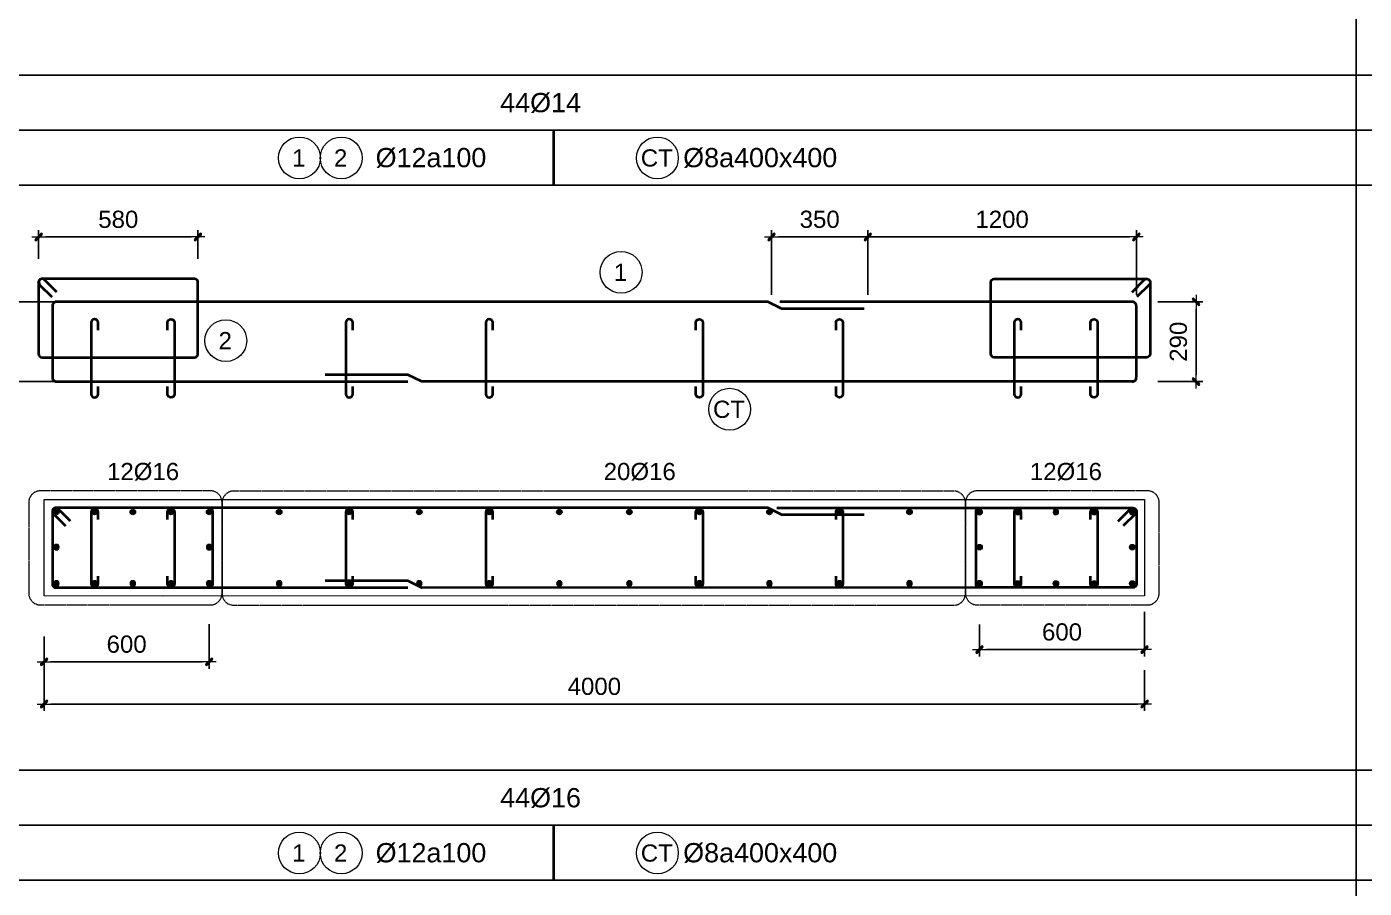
# Model space of a CAD drawing. Header units: millimetres. Extents: x -146909 to 4830753, y -683702 to -336947.
# Drawn here: x 4751548 to 4756409, y -441240 to -438107 of the extents above; entities that cross this region are included whole.
import ezdxf
from ezdxf.enums import TextEntityAlignment as Align

# ---------------------------------------------------------------- set-up
doc = ezdxf.new("R2010")
doc.units = ezdxf.units.MM
doc.header["$MEASUREMENT"] = 0
doc.linetypes.add('HIDDEN', pattern=[0.375, 0.25, -0.125])
doc.layers.get('0').update_dxf_attribs({"lineweight": 9})
doc.layers.get('Defpoints').update_dxf_attribs({"color": 10, "lineweight": 0})
for name, color, linetype, lineweight in [("'S_General_Cont_1 Thin", 1, 'Continuous', 18), ("'S_General_Text_3_Member name", 3, 'Continuous', 35), ('CDAI', 3, 'Continuous', 40), ('chunho.q', 1, 'Continuous', 13), ('CTHEP', 4, 'Continuous', 50), ('DBAO', 2, 'Continuous', 13), ('DMo', 9, 'HIDDEN', 9), ('KTH', 154, 'Continuous', 9), ('STICK', 1, 'Continuous', 9)]:
    doc.layers.add(name, color=color, linetype=linetype, lineweight=lineweight)
for name, color, linetype in [('DM', 1, 'Continuous'), ('TBL', 1, 'Continuous'), ('TX', 214, 'Continuous')]:
    doc.layers.add(name, color=color, linetype=linetype)
doc.styles.add('arial', font='arial.ttf', dxfattribs={"width": 0.85})
doc.styles.add('TTP-HelCon', font='arial.ttf')
doc.dimstyles.new('TTP-25', dxfattribs={"dimscale": 25, "dimtxt": 2.5, "dimasz": 1, "dimexe": 1, "dimexo": 1, "dimgap": 0.09, "dimtad": 0, "dimdec": 4, "dimrnd": 10, "dimzin": 9, "dimdsep": 46, "dimtxsty": 'TTP-HelCon', "dimblk": 'Stick', "dimcen": 0.09, "dimdle": 1.5, "dimclrd": 256, "dimclre": 256, "dimclrt": 1, "dimadec": 0, "dimazin": 0, "dimtfac": 1, "dimtdec": 4, "dimtmove": 0, "dimatfit": 3, "dimldrblk": 'ARCHTICK', "dimfxl": 1, "dimtvp": 1, "dimtolj": 1, "dimtzin": 0, "dimarcsym": 0})

# ---------------------------------------------------------------- blocks, each defined once
blk = doc.blocks.new('sign of slab')
at = {"layer": "'S_General_Cont_1 Thin"}
blk.add_circle((-10, 0), 475, dxfattribs=at)
at = {"layer": "'S_General_Text_3_Member name", "style": 'arial'}
blk.add_attdef('S', text='', height=250, dxfattribs=at).set_placement((-23, -1), align=Align.MIDDLE_CENTER)
blk = doc.blocks.new('Stick')
at = {"layer": 'STICK'}
h = blk.add_hatch(color=256, dxfattribs=at)
edge = h.paths.add_edge_path()
edge.add_line((0.3, 0.5), (-0.5, -0.3))
edge.add_arc((-0.4, -0.4), 0.141, 135, 315)
edge.add_line((-0.3, -0.5), (0.5, 0.3))
edge.add_arc((0.4, 0.4), 0.141, 315, 495)
blk.add_line((1, 0), (-1, 0), dxfattribs=at)
blk.add_lwpolyline([(0.3, 0.5), (-0.5, -0.3, 1), (-0.3, -0.5), (0.5, 0.3, 1), (0.3, 0.5, 1)], format="xyb", dxfattribs=at)
blk = doc.blocks.new('*D1557')
at = {"layer": 'Defpoints', "color": 0, "transparency": 16777216}
for p in [(4755633.3, -439107.4), (4755797.4, -439107.4), (4755633.3, -439397.4)]:
    blk.add_point(p, dxfattribs=at)
at = {"layer": 'KTH', "lineweight": -2, "transparency": 16777216}
for p, q in [((4755658.3, -439107.4), (4755822.4, -439107.4)), ((4755797.4, -439372.4), (4755797.4, -439132.4)), ((4755658.3, -439397.4), (4755822.4, -439397.4))]:
    blk.add_line(p, q, dxfattribs=at)
at = {"layer": 'KTH', "lineweight": -2, "transparency": 16777216, "xscale": 25, "yscale": 25, "zscale": 25}
for p, rotation in [((4755797.4, -439107.4), 90), ((4755797.4, -439397.4), 270)]:
    blk.add_blockref('Stick', p, dxfattribs=dict(at, rotation=rotation))
at = {"layer": 'KTH', "color": 1, "transparency": 16777216, "insert": (4755733.6, -439252.4), "char_height": 62.5, "attachment_point": 5, "rotation": 90, "style": 'TTP-HelCon'}
blk.add_mtext('\\A1;290', dxfattribs=at)
blk = doc.blocks.new('_ArchTick')
at = {"color": 0, "linetype": 'ByBlock', "const_width": 0.15}
blk.add_lwpolyline([(-0.5, -0.5), (0.5, 0.5)], dxfattribs=at)
blk = doc.blocks.new('*D1558')
at = {"layer": 'Defpoints', "color": 0, "transparency": 16777216}
for p in [(4751497.2, -439107.4), (4751680.7, -439107.4), (4751680.7, -439397.4)]:
    blk.add_point(p, dxfattribs=at)
at = {"layer": 'KTH', "lineweight": -2, "transparency": 16777216}
for p, q in [((4751655.7, -439107.4), (4751472.2, -439107.4)), ((4751497.2, -439372.4), (4751497.2, -439132.4)), ((4751655.7, -439397.4), (4751472.2, -439397.4))]:
    blk.add_line(p, q, dxfattribs=at)
at = {"layer": 'KTH', "lineweight": -2, "transparency": 16777216, "xscale": 25, "yscale": 25, "zscale": 25}
for p, rotation in [((4751497.2, -439107.4), 90), ((4751497.2, -439397.4), 270)]:
    blk.add_blockref('Stick', p, dxfattribs=dict(at, rotation=rotation))
at = {"layer": 'KTH', "color": 1, "transparency": 16777216, "insert": (4751433.4, -439252.4), "char_height": 62.5, "attachment_point": 5, "rotation": 90, "style": 'TTP-HelCon'}
blk.add_mtext('\\A1;290', dxfattribs=at)
blk = doc.blocks.new('*D1559')
at = {"layer": 'Defpoints', "color": 0, "transparency": 16777216}
for p in [(4752210.7, -440254.6), (4751610.7, -440299.6), (4751610.7, -440416.4)]:
    blk.add_point(p, dxfattribs=at)
at = {"layer": 'KTH', "lineweight": -2, "transparency": 16777216}
for p, q in [((4752210.7, -440279.6), (4752210.7, -440441.4)), ((4751610.7, -440324.6), (4751610.7, -440441.4)), ((4752185.7, -440416.4), (4751635.7, -440416.4))]:
    blk.add_line(p, q, dxfattribs=at)
at = {"layer": 'KTH', "lineweight": -2, "transparency": 16777216, "xscale": 25, "yscale": 25, "zscale": 25, "rotation": 180}
blk.add_blockref('Stick', (4751610.7, -440416.4), dxfattribs=at)
at = {"layer": 'KTH', "lineweight": -2, "transparency": 16777216, "xscale": 25, "yscale": 25, "zscale": 25}
blk.add_blockref('Stick', (4752210.7, -440416.4), dxfattribs=at)
at = {"layer": 'KTH', "color": 1, "transparency": 16777216, "insert": (4751910.7, -440352.6), "char_height": 62.5, "attachment_point": 5, "style": 'TTP-HelCon'}
blk.add_mtext('\\A1;600', dxfattribs=at)
blk = doc.blocks.new('*D1560')
at = {"layer": 'Defpoints', "color": 0, "transparency": 16777216}
for p in [(4751610.7, -440363.6), (4755610.7, -440422), (4755610.7, -440569.9)]:
    blk.add_point(p, dxfattribs=at)
at = {"layer": 'KTH', "lineweight": -2, "transparency": 16777216}
for p, q in [((4751610.7, -440388.6), (4751610.7, -440594.9)), ((4755610.7, -440447), (4755610.7, -440594.9)), ((4751635.7, -440569.9), (4755585.7, -440569.9))]:
    blk.add_line(p, q, dxfattribs=at)
at = {"layer": 'KTH', "lineweight": -2, "transparency": 16777216, "xscale": 25, "yscale": 25, "zscale": 25, "rotation": 180}
blk.add_blockref('Stick', (4751610.7, -440569.9), dxfattribs=at)
at = {"layer": 'KTH', "lineweight": -2, "transparency": 16777216, "xscale": 25, "yscale": 25, "zscale": 25}
blk.add_blockref('Stick', (4755610.7, -440569.9), dxfattribs=at)
at = {"layer": 'KTH', "color": 1, "transparency": 16777216, "insert": (4753610.7, -440506.1), "char_height": 62.5, "attachment_point": 5, "style": 'TTP-HelCon'}
blk.add_mtext('\\A1;4000', dxfattribs=at)
blk = doc.blocks.new('*D1561')
at = {"layer": 'Defpoints', "color": 0, "transparency": 16777216}
for p in [(4755610.4, -440210.2), (4755010.4, -440255.2), (4755010.4, -440372)]:
    blk.add_point(p, dxfattribs=at)
at = {"layer": 'KTH', "lineweight": -2, "transparency": 16777216}
for p, q in [((4755610.4, -440235.2), (4755610.4, -440397)), ((4755010.4, -440280.2), (4755010.4, -440397)), ((4755585.4, -440372), (4755035.4, -440372))]:
    blk.add_line(p, q, dxfattribs=at)
at = {"layer": 'KTH', "lineweight": -2, "transparency": 16777216, "xscale": 25, "yscale": 25, "zscale": 25, "rotation": 180}
blk.add_blockref('Stick', (4755010.4, -440372), dxfattribs=at)
at = {"layer": 'KTH', "lineweight": -2, "transparency": 16777216, "xscale": 25, "yscale": 25, "zscale": 25}
blk.add_blockref('Stick', (4755610.4, -440372), dxfattribs=at)
at = {"layer": 'KTH', "color": 1, "transparency": 16777216, "insert": (4755310.4, -440308.2), "char_height": 62.5, "attachment_point": 5, "style": 'TTP-HelCon'}
blk.add_mtext('\\A1;600', dxfattribs=at)
blk = doc.blocks.new('*D1562')
at = {"layer": 'Defpoints', "color": 0, "transparency": 16777216}
for p in [(4754254.6, -438871.5), (4754254.6, -439107.4), (4754604.6, -439107.4)]:
    blk.add_point(p, dxfattribs=at)
at = {"layer": 'KTH', "lineweight": -2, "transparency": 16777216}
for p, q in [((4754254.6, -439082.4), (4754254.6, -438846.5)), ((4754604.6, -439082.4), (4754604.6, -438846.5)), ((4754579.6, -438871.5), (4754279.6, -438871.5))]:
    blk.add_line(p, q, dxfattribs=at)
at = {"layer": 'KTH', "lineweight": -2, "transparency": 16777216, "xscale": 25, "yscale": 25, "zscale": 25, "rotation": 180}
blk.add_blockref('Stick', (4754254.6, -438871.5), dxfattribs=at)
at = {"layer": 'KTH', "lineweight": -2, "transparency": 16777216, "xscale": 25, "yscale": 25, "zscale": 25}
blk.add_blockref('Stick', (4754604.6, -438871.5), dxfattribs=at)
at = {"layer": 'KTH', "color": 1, "transparency": 16777216, "insert": (4754429.6, -438807.6), "char_height": 62.5, "attachment_point": 5, "style": 'TTP-HelCon'}
blk.add_mtext('\\A1;350', dxfattribs=at)
blk = doc.blocks.new('*D1563')
at = {"layer": 'Defpoints', "color": 0, "transparency": 16777216}
for p in [(4754604.6, -438871.5), (4754604.6, -439107.4), (4755580.7, -439107.4)]:
    blk.add_point(p, dxfattribs=at)
at = {"layer": 'KTH', "lineweight": -2, "transparency": 16777216}
for p, q in [((4754604.6, -439082.4), (4754604.6, -438846.5)), ((4755580.7, -439082.4), (4755580.7, -438846.5)), ((4755555.7, -438871.5), (4754629.6, -438871.5))]:
    blk.add_line(p, q, dxfattribs=at)
at = {"layer": 'KTH', "lineweight": -2, "transparency": 16777216, "xscale": 25, "yscale": 25, "zscale": 25, "rotation": 180}
blk.add_blockref('Stick', (4754604.6, -438871.5), dxfattribs=at)
at = {"layer": 'KTH', "lineweight": -2, "transparency": 16777216, "xscale": 25, "yscale": 25, "zscale": 25}
blk.add_blockref('Stick', (4755580.7, -438871.5), dxfattribs=at)
at = {"layer": 'KTH', "color": 1, "transparency": 16777216, "insert": (4755092.7, -438807.7), "char_height": 62.5, "attachment_point": 5, "style": 'TTP-HelCon'}
blk.add_mtext('\\A1;1200', dxfattribs=at)
blk = doc.blocks.new('*U1481')
at = {"layer": 'CTHEP', "ltscale": 0.02, "const_width": 10}
blk.add_lwpolyline([(0, 5, -1), (0, -5, -1)], format="xyb", close=True, dxfattribs=at)
at = {"layer": 'Defpoints', "color": 1}
blk.add_circle((0, 0), 10, dxfattribs=at)
blk = doc.blocks.new('*U1482')
at = {"layer": 'CDAI', "color": 0, "linetype": 'ByBlock', "lineweight": -2, "transparency": 16777216}
for p in [(0, 0), (138.75, 0), (277.5, 0), (416.25, 0), (555, 0)]:
    blk.add_blockref('*U1481', p, dxfattribs=at)
blk = doc.blocks.new('*U1483')
at = {"layer": 'CTHEP', "ltscale": 0.02, "const_width": 10}
blk.add_lwpolyline([(0, 5, -1), (0, -5, -1)], format="xyb", close=True, dxfattribs=at)
at = {"layer": 'Defpoints', "color": 1}
blk.add_circle((0, 0), 10, dxfattribs=at)
blk = doc.blocks.new('*U1484')
at = {"layer": 'CDAI', "color": 0, "linetype": 'ByBlock', "lineweight": -2, "transparency": 16777216}
blk.add_blockref('*U1483', (0, 0), dxfattribs=at)
blk = doc.blocks.new('*U1477')
at = {"layer": 'CTHEP', "ltscale": 0.02, "const_width": 10}
blk.add_lwpolyline([(0, 5, -1), (0, -5, -1)], format="xyb", close=True, dxfattribs=at)
at = {"layer": 'Defpoints', "color": 1}
blk.add_circle((0, 0), 10, dxfattribs=at)
blk = doc.blocks.new('*U1480')
at = {"layer": 'CDAI', "color": 0, "linetype": 'ByBlock', "lineweight": -2, "transparency": 16777216}
blk.add_blockref('*U1477', (0, 0), dxfattribs=at)
blk = doc.blocks.new('*U1485')
at = {"layer": 'CTHEP', "ltscale": 0.02, "const_width": 10}
blk.add_lwpolyline([(0, 5, -1), (0, -5, -1)], format="xyb", close=True, dxfattribs=at)
at = {"layer": 'Defpoints', "color": 1}
blk.add_circle((0, 0), 10, dxfattribs=at)
blk = doc.blocks.new('*U1486')
at = {"layer": 'CDAI', "color": 0, "linetype": 'ByBlock', "lineweight": -2, "transparency": 16777216}
blk.add_blockref('*U1485', (0, 0), dxfattribs=at)
blk = doc.blocks.new('*U1487')
at = {"layer": 'CTHEP', "ltscale": 0.02, "const_width": 10}
blk.add_lwpolyline([(0, 5, -1), (0, -5, -1)], format="xyb", close=True, dxfattribs=at)
at = {"layer": 'Defpoints', "color": 1}
blk.add_circle((0, 0), 10, dxfattribs=at)
blk = doc.blocks.new('*U1510')
at = {"layer": 'CDAI', "color": 0, "linetype": 'ByBlock', "lineweight": -2, "transparency": 16777216}
for p in [(0, 0), (254.5, 0), (509.1, 0), (763.6, 0), (1018.2, 0), (1272.7, 0), (1527.3, 0), (1781.8, 0), (2036.4, 0), (2290.9, 0), (2545.5, 0), (2800, 0)]:
    blk.add_blockref('*U1487', p, dxfattribs=at)
blk = doc.blocks.new('*D1565')
at = {"layer": 'Defpoints', "color": 0, "transparency": 16777216}
for p in [(4752169.9, -438871.5), (4751590.9, -438975.7), (4752169.9, -438975.7)]:
    blk.add_point(p, dxfattribs=at)
at = {"layer": 'KTH', "lineweight": -2, "transparency": 16777216}
for p, q in [((4751590.9, -438950.7), (4751590.9, -438846.5)), ((4752169.9, -438950.7), (4752169.9, -438846.5)), ((4751615.9, -438871.5), (4752144.9, -438871.5))]:
    blk.add_line(p, q, dxfattribs=at)
at = {"layer": 'KTH', "lineweight": -2, "transparency": 16777216, "xscale": 25, "yscale": 25, "zscale": 25, "rotation": 180}
blk.add_blockref('Stick', (4751590.9, -438871.5), dxfattribs=at)
at = {"layer": 'KTH', "lineweight": -2, "transparency": 16777216, "xscale": 25, "yscale": 25, "zscale": 25}
blk.add_blockref('Stick', (4752169.9, -438871.5), dxfattribs=at)
at = {"layer": 'KTH', "color": 1, "transparency": 16777216, "insert": (4751880.4, -438807.7), "char_height": 62.5, "attachment_point": 5, "style": 'TTP-HelCon'}
blk.add_mtext('\\A1;580', dxfattribs=at)
blk = doc.blocks.new('*U1478')
at = {"layer": 'CTHEP', "ltscale": 0.02, "const_width": 10}
blk.add_lwpolyline([(0, 5, -1), (0, -5, -1)], format="xyb", close=True, dxfattribs=at)
at = {"layer": 'Defpoints', "color": 1}
blk.add_circle((0, 0), 10, dxfattribs=at)
blk = doc.blocks.new('*U1479')
at = {"layer": 'CDAI', "color": 0, "linetype": 'ByBlock', "lineweight": -2, "transparency": 16777216}
blk.add_blockref('*U1478', (0, 0), dxfattribs=at)
blk = doc.blocks.new('*U1511')
at = {"layer": 'CTHEP', "ltscale": 0.02, "const_width": 10}
blk.add_lwpolyline([(0, 5, -1), (0, -5, -1)], format="xyb", close=True, dxfattribs=at)
at = {"layer": 'Defpoints', "color": 1}
blk.add_circle((0, 0), 10, dxfattribs=at)
blk = doc.blocks.new('*U1512')
at = {"layer": 'CDAI', "color": 0, "linetype": 'ByBlock', "lineweight": -2, "transparency": 16777216}
for p in [(0, 0), (138.75, 0), (277.5, 0), (416.25, 0), (555, 0)]:
    blk.add_blockref('*U1511', p, dxfattribs=at)
blk = doc.blocks.new('*U1515')
at = {"layer": 'CTHEP', "ltscale": 0.02, "const_width": 10}
blk.add_lwpolyline([(0, 5, -1), (0, -5, -1)], format="xyb", close=True, dxfattribs=at)
at = {"layer": 'Defpoints', "color": 1}
blk.add_circle((0, 0), 10, dxfattribs=at)
blk = doc.blocks.new('*U1516')
at = {"layer": 'CDAI', "color": 0, "linetype": 'ByBlock', "lineweight": -2, "transparency": 16777216}
for p in [(0, 0), (138.75, 0), (277.5, 0), (416.25, 0), (555, 0)]:
    blk.add_blockref('*U1515', p, dxfattribs=at)
blk = doc.blocks.new('*U1513')
at = {"layer": 'CTHEP', "ltscale": 0.02, "const_width": 10}
blk.add_lwpolyline([(0, 5, -1), (0, -5, -1)], format="xyb", close=True, dxfattribs=at)
at = {"layer": 'Defpoints', "color": 1}
blk.add_circle((0, 0), 10, dxfattribs=at)
blk = doc.blocks.new('*U1514')
at = {"layer": 'CDAI', "color": 0, "linetype": 'ByBlock', "lineweight": -2, "transparency": 16777216}
for p in [(0, 0), (138.75, 0), (277.5, 0), (416.25, 0), (555, 0)]:
    blk.add_blockref('*U1513', p, dxfattribs=at)
blk = doc.blocks.new('*U1517')
at = {"layer": 'CTHEP', "ltscale": 0.02, "const_width": 10}
blk.add_lwpolyline([(0, 5, -1), (0, -5, -1)], format="xyb", close=True, dxfattribs=at)
at = {"layer": 'Defpoints', "color": 1}
blk.add_circle((0, 0), 10, dxfattribs=at)
blk = doc.blocks.new('*U1518')
at = {"layer": 'CDAI', "color": 0, "linetype": 'ByBlock', "lineweight": -2, "transparency": 16777216}
for p in [(0, 0), (254.5, 0), (509.1, 0), (763.6, 0), (1018.2, 0), (1272.7, 0), (1527.3, 0), (1781.8, 0), (2036.4, 0), (2290.9, 0), (2545.5, 0), (2800, 0)]:
    blk.add_blockref('*U1517', p, dxfattribs=at)

msp = doc.modelspace()

# ---------------------------------------------------------------- linework, layer by layer
at = {"layer": 'CDAI', "color": 214}
for p, q in [((4753461.67303, -438482.91235), (4753461.67303, -438682.91235)), ((4753461.67303, -441010.59509), (4753461.67303, -441210.59509))]:
    msp.add_line(p, q, dxfattribs=at)
at = {"layer": 'CDAI'}
for points in [[(4751656.55041, -439071.71357), (4751612.23021, -439027.39337, 0.6681786379), (4751590.89137, -439036.23221), (4751590.89137, -439296.73221, 0.4142135624), (4751603.39137, -439309.23221), (4752157.39137, -439309.23221, 0.4142135624), (4752169.89137, -439296.73221), (4752169.89137, -439036.23221, 0.4142135624), (4752157.39137, -439023.73221), (4751603.39137, -439023.73221, 0.6681786379), (4751594.55254, -439045.07104), (4751638.87274, -439089.39124)], [(4755564.87905, -439071.71357), (4755609.19925, -439027.39337, -0.6681786379), (4755630.53808, -439036.23221), (4755630.53808, -439296.73221, -0.4142135624), (4755618.03808, -439309.23221), (4755064.03808, -439309.23221, -0.4142135624), (4755051.53808, -439296.73221), (4755051.53808, -439036.23221, -0.4142135624), (4755064.03808, -439023.73221), (4755618.03808, -439023.73221, -0.6681786379), (4755626.87692, -439045.07104), (4755582.55672, -439089.39124)], [(4751806.96473, -439210.16485), (4751806.96473, -439182.66485, 1), (4751781.96473, -439182.66485), (4751781.96473, -439443.16485, 1), (4751806.96473, -439443.16485), (4751806.96473, -439415.66485)], [(4752059.46473, -439210.16485), (4752059.46473, -439182.66485, -1), (4752084.46473, -439182.66485), (4752084.46473, -439443.16485, -1), (4752059.46473, -439443.16485), (4752059.46473, -439415.66485)], [(4752732.30564, -439210.16485), (4752732.30564, -439182.66485, 1), (4752707.30564, -439182.66485), (4752707.30564, -439443.16485, 1), (4752732.30564, -439443.16485), (4752732.30564, -439415.66485)], [(4753241.39654, -439210.16485), (4753241.39654, -439182.66485, 1), (4753216.39654, -439182.66485), (4753216.39654, -439443.16485, 1), (4753241.39654, -439443.16485), (4753241.39654, -439415.66485)], [(4753980.03291, -439210.16485), (4753980.03291, -439182.66485, -1), (4754005.03291, -439182.66485), (4754005.03291, -439443.16485, -1), (4753980.03291, -439443.16485), (4753980.03291, -439415.66485)], [(4754489.12382, -439210.16485), (4754489.12382, -439182.66485, -1), (4754514.12382, -439182.66485), (4754514.12382, -439443.16485, -1), (4754489.12382, -439443.16485), (4754489.12382, -439415.66485)], [(4755161.96473, -439210.16485), (4755161.96473, -439182.66485, 1), (4755136.96473, -439182.66485), (4755136.96473, -439443.16485, 1), (4755161.96473, -439443.16485), (4755161.96473, -439415.66485)], [(4755414.46473, -439210.16485), (4755414.46473, -439182.66485, -1), (4755439.46473, -439182.66485), (4755439.46473, -439443.16485, -1), (4755414.46473, -439443.16485), (4755414.46473, -439415.66485)], [(4751706.37376, -439904.75872), (4751662.05356, -439860.43852, 0.6681786379), (4751640.71473, -439869.27735), (4751640.71473, -440134.27735, 0.4142135624), (4751653.21473, -440146.77735), (4752211.08864, -440146.77735, 0.4142135624), (4752223.58864, -440134.27735), (4752223.58864, -439869.27735, 0.4142135624), (4752211.08864, -439856.77735), (4751653.21473, -439856.77735, 0.6681786379), (4751644.37589, -439878.11619), (4751688.69609, -439922.43639)], [(4751806.96473, -439899.27735), (4751806.96473, -439871.77735, 1), (4751781.96473, -439871.77735), (4751781.96473, -440132.27735, 1), (4751806.96473, -440132.27735), (4751806.96473, -440104.77735)], [(4752059.46473, -439899.27735), (4752059.46473, -439871.77735, -1), (4752084.46473, -439871.77735), (4752084.46473, -440132.27735, -1), (4752059.46473, -440132.27735), (4752059.46473, -440104.77735)], [(4752732.30564, -439899.27735), (4752732.30564, -439871.77735, 1), (4752707.30564, -439871.77735), (4752707.30564, -440132.27735, 1), (4752732.30564, -440132.27735), (4752732.30564, -440104.77735)], [(4753241.39654, -439899.27735), (4753241.39654, -439871.77735, 1), (4753216.39654, -439871.77735), (4753216.39654, -440132.27735, 1), (4753241.39654, -440132.27735), (4753241.39654, -440104.77735)], [(4753980.03291, -439899.27735), (4753980.03291, -439871.77735, -1), (4754005.03291, -439871.77735), (4754005.03291, -440132.27735, -1), (4753980.03291, -440132.27735), (4753980.03291, -440104.77735)], [(4754489.12382, -439899.27735), (4754489.12382, -439871.77735, -1), (4754514.12382, -439871.77735), (4754514.12382, -440132.27735, -1), (4754489.12382, -440132.27735), (4754489.12382, -440104.77735)], [(4755515.05569, -439904.75872), (4755559.37589, -439860.43852, -0.6681786379), (4755580.71473, -439869.27735), (4755580.71473, -440134.27735, -0.4142135624), (4755568.21473, -440146.77735), (4755010.34081, -440146.77735, -0.4142135624), (4754997.84081, -440134.27735), (4754997.84081, -439869.27735, -0.4142135624), (4755010.34081, -439856.77735), (4755568.21473, -439856.77735, -0.6681786379), (4755577.05356, -439878.11619), (4755532.73336, -439922.43639)], [(4755161.96473, -439899.27735), (4755161.96473, -439871.77735, 1), (4755136.96473, -439871.77735), (4755136.96473, -440132.27735, 1), (4755161.96473, -440132.27735), (4755161.96473, -440104.77735)], [(4755414.46473, -439899.27735), (4755414.46473, -439871.77735, -1), (4755439.46473, -439871.77735), (4755439.46473, -440132.27735, -1), (4755414.46473, -440132.27735), (4755414.46473, -440104.77735)]]:
    msp.add_lwpolyline(points, format="xyb", dxfattribs=at)
at = {"layer": 'CDAI', "ltscale": 0.02}
for points in [[(4754591.41382, -439132.42823), (4754291.67796, -439132.42823), (4754241.67796, -439107.42823), (4751655.71473, -439107.42823, 0.4142135624), (4751640.71473, -439122.42823), (4751640.71473, -439382.42823, 0.4142135624), (4751655.71473, -439397.42823), (4752932.26356, -439397.42823)], [(4755565.71473, -439397.42823, 0.4142135624), (4755580.71473, -439382.42823), (4755580.71473, -439122.42823, 0.4142135624), (4755565.71473, -439107.42823), (4754284.79401, -439107.42823)], [(4754591.41382, -439881.77735), (4754291.67796, -439881.77735), (4754241.67796, -439856.77735), (4751655.71473, -439856.77735, 0.4142135624), (4751640.71473, -439871.77735), (4751640.71473, -440131.77735, 0.4142135624), (4751655.71473, -440146.77735), (4752932.34481, -440146.77735)]]:
    msp.add_lwpolyline(points, format="xyb", dxfattribs=at)
for points in [[(4755570.44319, -439396.66346), (4752983.37976, -439397.69682), (4752933.37976, -439372.69682), (4752632.60255, -439372.69682)], [(4754274.47966, -439856.77735), (4755565.71473, -439856.77735)], [(4755570.44319, -440146.01258), (4752983.37976, -440147.04594), (4752933.37976, -440122.04594), (4752632.60255, -440122.04594)]]:
    msp.add_lwpolyline(points, dxfattribs=at)
at = {"layer": 'DBAO'}
msp.add_lwpolyline([(4752040.71473, -440177.3175), (4751610.71473, -440176.77735), (4751610.71473, -439826.77735), (4755610.71473, -439826.77735), (4755610.71473, -440176.76439), (4752040.72337, -440177.3175)], dxfattribs=at)
at = {"layer": 'DMo', "color": 6, "ltscale": 10}
msp.add_lwpolyline([(4752214.66845, -439794.49623), (4751597.87444, -439794.49623, 0.4142135624), (4751554.93477, -439837.43589), (4751554.93477, -440166.83252, 0.4142135624), (4751597.87444, -440209.77218), (4752214.66845, -440209.77218, 0.4142135624), (4752257.60812, -440166.83252), (4752257.60812, -439837.43589, 0.4142135624)], format="xyb", close=True, dxfattribs=at)
for points in [[(4754959.48237, -439838.48109, 0.4142135624), (4754916.54271, -439795.54143), (4752300.54778, -439795.54143, 0.4142135624), (4752257.60812, -439838.48109)], [(4752257.60812, -439837.43589), (4752257.60812, -440167.87772, 0.4142135624), (4752300.54778, -440210.81738), (4754916.54271, -440210.81738, 0.4142135624), (4754959.48237, -440167.87772), (4754959.48237, -439837.43589)], [(4755620.64785, -439794.49623), (4755002.42204, -439794.49623, 0.4142135624), (4754959.48237, -439837.43589), (4754959.48237, -440166.83252, 0.4142135624), (4755002.42204, -440209.77218), (4755620.64785, -440209.77218, 0.4142135624), (4755663.58752, -440166.83252), (4755663.58752, -439837.43589, 0.4142135624), (4755620.64785, -439794.49623)]]:
    msp.add_lwpolyline(points, format="xyb", dxfattribs=at)
at = {"layer": 'TBL'}
for p, q in [((4756379.70233, -436155.22961), (4756379.70233, -446655.96056)), ((4750733.95732, -438282.91235), (4761242.52726, -438282.91235)), ((4749733.95732, -438682.91235), (4761242.52726, -438682.91235)), ((4750733.95732, -440810.59509), (4761242.52726, -440810.59509)), ((4749733.95732, -441210.59509), (4761242.52726, -441210.59509))]:
    msp.add_line(p, q, dxfattribs=at)
at = {"layer": 'TBL', "color": 8}
for p, q in [((4750733.95732, -438482.91235), (4761242.52726, -438482.91235)), ((4750733.95732, -441010.59509), (4761242.52726, -441010.59509))]:
    msp.add_line(p, q, dxfattribs=at)

# ---------------------------------------------------------------- block references
ref = msp.add_blockref('sign of slab', (4752540.3742, -438584.00846), dxfattribs=dict(xscale=0.16, yscale=0.16, zscale=0.16))
ref.add_attrib('S', '1', dxfattribs={"layer": 'DM', "height": 62.5, "style": 'arial'}).set_placement((4752536.62019, -438584.16535), align=Align.MIDDLE_CENTER)
ref = msp.add_blockref('sign of slab', (4752692.33979, -438584.00846), dxfattribs=dict(xscale=0.16, yscale=0.16, zscale=0.16))
ref.add_attrib('S', '2', dxfattribs={"layer": 'DM', "height": 62.5, "style": 'arial'}).set_placement((4752688.58577, -438584.16535), align=Align.MIDDLE_CENTER)
ref = msp.add_blockref('sign of slab', (4753841.43515, -438584.00846), dxfattribs=dict(xscale=0.16, yscale=0.16, zscale=0.16))
ref.add_attrib('S', 'CT', dxfattribs={"layer": 'DM', "height": 62.5, "style": 'arial'}).set_placement((4753837.68113, -438584.16535), align=Align.MIDDLE_CENTER)
ref = msp.add_blockref('sign of slab', (4753709.56291, -438999.89561), dxfattribs=dict(xscale=0.16, yscale=0.16, zscale=0.16))
ref.add_attrib('S', '1', dxfattribs={"layer": 'DM', "height": 62.5, "style": 'arial'}).set_placement((4753705.8089, -439000.0525), align=Align.MIDDLE_CENTER)
ref = msp.add_blockref('sign of slab', (4752272.78106, -439248.38426), dxfattribs=dict(xscale=0.16, yscale=0.16, zscale=0.16))
ref.add_attrib('S', '2', dxfattribs={"layer": 'DM', "height": 62.5, "style": 'arial'}).set_placement((4752269.02705, -439248.54115), align=Align.MIDDLE_CENTER)
ref = msp.add_blockref('sign of slab', (4754103.92034, -439497.95009), dxfattribs=dict(xscale=0.16, yscale=0.16, zscale=0.16))
ref.add_attrib('S', 'CT', dxfattribs={"layer": 'DM', "height": 62.5, "style": 'arial'}).set_placement((4754100.16632, -439498.10698), align=Align.MIDDLE_CENTER)
ref = msp.add_blockref('sign of slab', (4752540.3742, -441111.69119), dxfattribs=dict(xscale=0.16, yscale=0.16, zscale=0.16))
ref.add_attrib('S', '1', dxfattribs={"layer": 'DM', "height": 62.5, "style": 'arial'}).set_placement((4752536.62019, -441111.84809), align=Align.MIDDLE_CENTER)
ref = msp.add_blockref('sign of slab', (4752692.33979, -441111.69119), dxfattribs=dict(xscale=0.16, yscale=0.16, zscale=0.16))
ref.add_attrib('S', '2', dxfattribs={"layer": 'DM', "height": 62.5, "style": 'arial'}).set_placement((4752688.58577, -441111.84809), align=Align.MIDDLE_CENTER)
ref = msp.add_blockref('sign of slab', (4753841.43515, -441111.69119), dxfattribs=dict(xscale=0.16, yscale=0.16, zscale=0.16))
ref.add_attrib('S', 'CT', dxfattribs={"layer": 'DM', "height": 62.5, "style": 'arial'}).set_placement((4753837.68113, -441111.84809), align=Align.MIDDLE_CENTER)
at = {"layer": 'CDAI', "color": 214}
for name, p in [('*U1482', (4751655.71473, -439871.77735)), ('*U1510', (4752210.71473, -439871.77735))]:
    msp.add_blockref(name, p, dxfattribs=at)
at = {"layer": 'CDAI', "color": 214, "xscale": -1}
msp.add_blockref('*U1516', (4755565.71473, -439871.77735), dxfattribs=at)
at = {"layer": 'CDAI', "color": 214, "xscale": -1, "rotation": 180}
for name, p in [('*U1484', (4751655.71473, -439999.52735)), ('*U1480', (4752210.71473, -439999.52735)), ('*U1512', (4751655.71473, -440131.77735)), ('*U1518', (4752210.71473, -440131.77735))]:
    msp.add_blockref(name, p, dxfattribs=at)
at = {"layer": 'CDAI', "color": 214, "rotation": 180}
for name, p in [('*U1479', (4755010.71473, -439999.52735)), ('*U1486', (4755565.71473, -439999.52735)), ('*U1514', (4755565.71473, -440131.77735))]:
    msp.add_blockref(name, p, dxfattribs=at)

# ---------------------------------------------------------------- texts
at = {"layer": 'chunho.q', "color": 1, "style": 'arial'}
for s, p in [('12%%C16', (4751839.45869, -439755.61184)), ('20%%C16', (4753644.58069, -439755.61184)), ('12%%C16', (4755193.49619, -439755.61184))]:
    msp.add_text(s, height=62.5, dxfattribs=at).set_placement(p)
at = {"layer": 'TX', "color": 2, "style": 'arial'}
for s, p in [('44%%C14', (4753415.27205, -438382.91235)), ('%%C12a100', (4753016.85101, -438582.91235)), ('%%C8a400x400', (4754213.56003, -438582.91235)), ('44%%C16', (4753415.27205, -440910.59509)), ('%%C12a100', (4753016.85101, -441110.59509)), ('%%C8a400x400', (4754213.56003, -441110.59509))]:
    msp.add_text(s, height=70, dxfattribs=at).set_placement(p, align=Align.MIDDLE_CENTER)

# ---------------------------------------------------------------- dimensions: what is measured, and where the dimension line sits
at = {"layer": 'KTH'}
dim = msp.add_linear_dim(base=(4752169.89137, -438871.48291), p1=(4751590.89137, -438975.66085), p2=(4752169.89137, -438975.66085), dimstyle='TTP-25', dxfattribs=at)
dim.commit()
dim.dimension.update_dxf_attribs({"geometry": '*D1565', "text_midpoint": (4751880.39137, -438807.66129)})
for base, p1, p2, angle, picture, middle in [((4754254.60752, -438871.48291), (4754604.60752, -439107.42823), (4754254.60752, -439107.42823), 180, '*D1562', (4754429.60752, -438807.61866)), ((4751497.19117, -439107.42823), (4751680.71473, -439397.42823), (4751680.71473, -439107.42823), 90, '*D1558', (4751433.36954, -439252.42823)), ((4755797.37929, -439107.42823), (4755633.25448, -439397.42823), (4755633.25448, -439107.42823), 90, '*D1557', (4755733.55766, -439252.42823)), ((4755010.415, -440371.9798), (4755610.415, -440210.16955), (4755010.415, -440255.16955), 180, '*D1561', (4755310.415, -440308.15818)), ((4751610.71473, -440416.44026), (4752210.71473, -440254.63001), (4751610.71473, -440299.63001), 180, '*D1559', (4751910.71473, -440352.61863))]:
    dim = msp.add_linear_dim(base=base, p1=p1, p2=p2, angle=angle, dimstyle='TTP-25', dxfattribs=at)
    dim.commit()
    dim.dimension.update_dxf_attribs({"geometry": picture, "text_midpoint": middle})
dim = msp.add_linear_dim(base=(4754604.60752, -438871.48291), p1=(4755580.71473, -439107.42823), p2=(4754604.60752, -439107.42823), angle=180, text='1200', dimstyle='TTP-25', dxfattribs=at)
dim.commit()
dim.dimension.update_dxf_attribs({"geometry": '*D1563', "text_midpoint": (4755092.66112, -438807.66129)})
dim = msp.add_linear_dim(base=(4755610.71473, -440569.92348), p1=(4751610.71473, -440363.57464), p2=(4755610.71473, -440421.97976), dimstyle='TTP-25', override={"dimrnd": 0}, dxfattribs=at)
dim.commit()
dim.dimension.update_dxf_attribs({"geometry": '*D1560', "text_midpoint": (4753610.71473, -440506.10186)})

doc.saveas('drawing.dxf')
